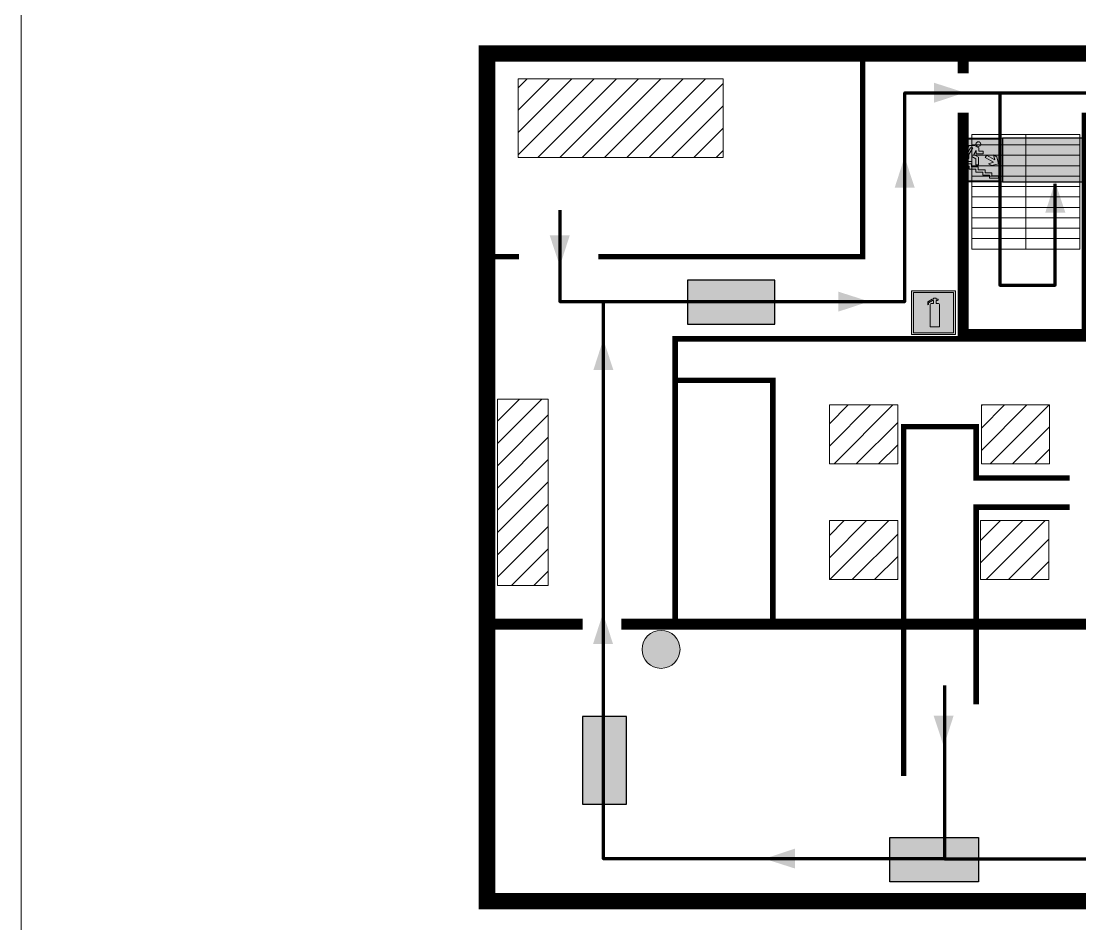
# Model space of a CAD drawing. Header units: millimetres. Extents: x 13810 to 67229, y 12374 to 21950.
# Drawn here: x 17301.6 to 17514.6, y 14667.3 to 14848.9 of the extents above; entities that cross this region are included whole.
import ezdxf

# ---------------------------------------------------------------- set-up
doc = ezdxf.new("R2010")
doc.units = ezdxf.units.MM
doc.layers.add('План_Штампы', color=7, linetype='Continuous')
pattern_1 = [(45, (-3413.9702, 12344.196), (-2.24506403, 2.24506403), [])]

# ---------------------------------------------------------------- blocks, each defined once
blk = doc.blocks.new('A$C7B4425F7')
at = {"true_color": 0xffffff}
blk.add_hatch(color=7, dxfattribs=at).paths.add_polyline_path([(0, 0), (-16, 0), (-16, -8), (0, -8)])
h = blk.add_hatch(color=126)
h.paths.add_polyline_path([(-0.2, -0.2), (-15.8, -0.2), (-15.8, -7.8), (-0.2, -7.8)])
h.paths.add_polyline_path([(-11.76, -2.03), (-11.76, -3.66), (-11.17, -3.66, -0.568275), (-11.17, -6.18), (-12.58, -6.18), (-12.58, -2.03)], flags=16)
h.paths.add_polyline_path([(-13.33, -4.12, -0.495768), (-13.59, -6.18), (-15.03, -6.18), (-15.03, -2.03), (-13.59, -2.03, -0.487973)], flags=16)
h.paths.add_polyline_path([(-10.25, -2.03), (-9.48, -2.03), (-9.48, -6.18), (-10.25, -6.18)], flags=16)
h.paths.add_polyline_path([(-13.84, -3.69), (-14.24, -3.69), (-14.24, -3.03), (-13.9, -3.03, -0.692621)], flags=0)
h.paths.add_polyline_path([(-9.15, -2.03), (-8.4, -2.03), (-8.04, -3.07), (-7.68, -2.03), (-6.93, -2.03), (-7.64, -4.1), (-6.93, -6.18), (-7.68, -6.18), (-8.04, -5.14), (-8.4, -6.18), (-9.15, -6.18), (-8.44, -4.1)], flags=16)
h.paths.add_polyline_path([(-11.76, -4.46), (-11.42, -4.46, -0.692621), (-11.36, -5.12), (-11.76, -5.12)], flags=0)
h.paths.add_polyline_path([(-13.9, -5.2), (-14.24, -5.2), (-14.24, -4.55), (-13.84, -4.55, -0.708038)], flags=0)
edge = h.paths.add_edge_path(flags=16)
edge.add_ellipse((-5.51, -4.08), major_axis=(0, 2.05), ratio=0.586184, start_angle=0, end_angle=360)
edge = h.paths.add_edge_path(flags=0)
edge.add_ellipse((-5.51, -4.08), major_axis=(0, 1.14), ratio=0.454828, start_angle=0, end_angle=360)
h.paths.add_polyline_path([(-4.13, -4.96, 0.377264), (-3.48, -4.52, 0.0555), (-3.16, -2.03), (-1.66, -2.03), (-1.66, -4.96), (-0.96, -4.96), (-0.96, -7.01), (-1.75, -7.01), (-1.75, -6.18), (-3.3, -6.18), (-3.3, -7.02), (-4.13, -7.02)], flags=16)
h.paths.add_polyline_path([(-2.73, -2.91), (-2.28, -2.91), (-2.28, -4.96), (-3.05, -4.96, 0.079136)], flags=0)
at = {"color": 126}
blk.add_lwpolyline([(-16, -8), (0, -8), (0, 0), (-16, 0)], close=True, dxfattribs=at)
blk = doc.blocks.new('A$C32E8229D')
at = {"true_color": 0xffffff}
blk.add_hatch(color=7, dxfattribs=at).paths.add_polyline_path([(0, 0), (0, -8), (16, -8), (16, 0)])
h = blk.add_hatch(color=126)
h.paths.add_polyline_path([(0.2, -0.2), (15.8, -0.2), (15.8, -7.8), (0.2, -7.8)])
h.paths.add_polyline_path([(13.49, -2.05), (12.08, -2.05), (11.37, -2.63, 0.162397), (11.29, -2.84), (11.29, -3.63), (10.35, -3.63), (10.35, -4.05), (11.68, -4.05), (11.68, -3.48), (12.26, -4.28), (11.29, -5.1), (11.29, -6.78), (11.85, -6.78), (11.85, -5.44), (12.8, -4.64), (12.8, -5.94), (14.46, -5.94), (14.46, -5.39), (13.45, -5.39), (13.45, -3.97), (12.46, -2.59), (13.15, -2.59), (13.69, -3.34), (14.18, -3)], flags=16)
h.paths.add_polyline_path([(10.74, -1.82, 1), (11.8, -1.82, 1)], flags=16)
h.paths.add_polyline_path([(9.39, -3.59), (5.99, -3.59), (6.56, -3.03), (5.91, -3.03), (5.1, -3.83), (5.91, -4.64), (6.56, -4.64), (5.99, -4.09), (9.39, -4.09)], flags=16)
h.paths.add_polyline_path([(4.29, -1.08), (1.72, -1.08), (1.72, -6.6), (4.29, -6.6)], flags=16)
at = {"color": 126}
blk.add_lwpolyline([(16, -8), (0, -8), (0, 0), (16, 0)], close=True, dxfattribs=at)
blk = doc.blocks.new('вниз')
at = {"lineweight": 0, "true_color": 0xffffff}
h = blk.add_hatch(color=7, dxfattribs=at)
h.dxf.hatch_style = 1
h.paths.add_polyline_path([(40994.51, -4472.22), (40986.51, -4472.22), (40986.51, -4480.22), (40994.51, -4480.22)])
h.paths.add_polyline_path([(40994.31, -4472.42), (40994.31, -4480.01), (40986.71, -4480.01), (40986.71, -4472.42)], flags=16)
h.paths.add_polyline_path([(40988.43, -4473.53), (40989.43, -4473.53), (40990.19, -4473.96), (40990.19, -4474.6), (40991, -4474.6), (40991, -4475.06), (40989.73, -4475.06), (40989.73, -4474.46), (40989.3, -4475.18), (40990.17, -4475.7), (40990.17, -4477.11), (40989.63, -4477.11), (40989.63, -4476.01), (40988.94, -4475.59), (40988.94, -4476.46), (40988.94, -4476.46), (40987.47, -4476.46), (40987.26, -4476.46), (40987.26, -4475.92), (40988.4, -4475.92), (40988.4, -4475.2), (40989.1, -4473.99), (40988.66, -4473.99), (40988.24, -4474.7), (40987.86, -4474.47), (40988.41, -4473.56)], flags=0)
h.paths.add_polyline_path([(40990.55, -4473.29, -1), (40989.69, -4473.29, -1)], flags=0)
h.paths.add_polyline_path([(40988.85, -4476.89), (40988.85, -4477.43), (40990.1, -4477.43), (40990.1, -4477.99), (40991.34, -4477.99), (40991.34, -4478.54), (40992.59, -4478.54), (40992.59, -4479.09), (40993.83, -4479.09), (40993.83, -4479.52), (40992.17, -4479.52), (40992.17, -4478.97), (40990.91, -4478.97), (40990.91, -4478.41), (40989.68, -4478.41), (40989.68, -4477.86), (40988.43, -4477.86), (40988.43, -4477.31), (40987.6, -4477.31), (40987.18, -4477.31), (40987.18, -4476.89)], flags=0)
h.paths.add_polyline_path([(40991.61, -4475.33), (40993.12, -4476.2), (40992.9, -4475.27), (40993.48, -4475.6), (40993.83, -4476.88), (40992.56, -4477.22), (40991.97, -4476.88), (40992.9, -4476.61), (40991.38, -4475.74), (40991.58, -4475.39)], flags=0)
h.paths.add_polyline_path([(40990.19, -4473.96), (40989.43, -4473.53), (40988.43, -4473.53), (40988.41, -4473.56), (40987.86, -4474.47), (40988.24, -4474.7), (40988.66, -4473.99), (40989.1, -4473.99), (40988.4, -4475.2), (40988.4, -4475.92), (40987.26, -4475.92), (40987.26, -4476.46), (40987.47, -4476.46), (40988.94, -4476.46), (40988.94, -4476.27), (40988.94, -4475.59), (40989.63, -4476.01), (40989.63, -4477.11), (40990.17, -4477.11), (40990.17, -4475.7), (40989.3, -4475.18), (40989.73, -4474.46), (40989.73, -4475.06), (40991, -4475.06), (40991, -4474.6), (40990.19, -4474.6)], flags=0)
h.paths.add_polyline_path([(40990.55, -4473.29, 1), (40989.69, -4473.29, 1)], flags=0)
h.paths.add_polyline_path([(40991.61, -4475.33), (40991.58, -4475.39), (40991.38, -4475.74), (40992.9, -4476.61), (40991.97, -4476.88), (40992.56, -4477.22), (40993.83, -4476.88), (40993.48, -4475.6), (40992.9, -4475.27), (40993.12, -4476.2)], flags=0)
h.paths.add_polyline_path([(40990.1, -4477.43), (40988.85, -4477.43), (40988.85, -4476.89), (40987.18, -4476.89), (40987.18, -4477.31), (40987.6, -4477.31), (40988.43, -4477.31), (40988.43, -4477.86), (40989.68, -4477.86), (40989.68, -4478.41), (40990.91, -4478.41), (40990.91, -4478.97), (40992.17, -4478.97), (40992.17, -4479.52), (40993.83, -4479.52), (40993.83, -4479.09), (40992.59, -4479.09), (40992.59, -4478.54), (40991.34, -4478.54), (40991.34, -4477.99), (40990.1, -4477.99)], flags=0)
at = {"lineweight": 0}
h = blk.add_hatch(color=126, dxfattribs=at)
h.dxf.hatch_style = 1
h.paths.add_polyline_path([(40994.31, -4472.42), (40986.71, -4472.42), (40986.71, -4480.01), (40994.31, -4480.01)])
h.paths.add_polyline_path([(40988.43, -4473.53), (40989.43, -4473.53), (40990.19, -4473.96), (40990.19, -4474.6), (40991, -4474.6), (40991, -4475.06), (40989.73, -4475.06), (40989.73, -4474.46), (40989.3, -4475.18), (40990.17, -4475.7), (40990.17, -4477.11), (40989.63, -4477.11), (40989.63, -4476.01), (40988.94, -4475.59), (40988.94, -4476.46), (40988.94, -4476.46), (40987.47, -4476.46), (40987.26, -4476.46), (40987.26, -4475.92), (40988.4, -4475.92), (40988.4, -4475.2), (40989.1, -4473.99), (40988.66, -4473.99), (40988.24, -4474.7), (40987.86, -4474.47), (40988.41, -4473.56)], flags=16)
h.paths.add_polyline_path([(40990.55, -4473.29, -1), (40989.69, -4473.29, -1)], flags=16)
h.paths.add_polyline_path([(40988.85, -4476.89), (40988.85, -4477.43), (40990.1, -4477.43), (40990.1, -4477.99), (40991.34, -4477.99), (40991.34, -4478.54), (40992.59, -4478.54), (40992.59, -4479.09), (40993.83, -4479.09), (40993.83, -4479.52), (40992.17, -4479.52), (40992.17, -4478.97), (40990.91, -4478.97), (40990.91, -4478.41), (40989.68, -4478.41), (40989.68, -4477.86), (40988.43, -4477.86), (40988.43, -4477.31), (40987.6, -4477.31), (40987.18, -4477.31), (40987.18, -4476.89)], flags=16)
h.paths.add_polyline_path([(40991.61, -4475.33), (40993.12, -4476.2), (40992.9, -4475.27), (40993.48, -4475.6), (40993.83, -4476.88), (40992.56, -4477.22), (40991.97, -4476.88), (40992.9, -4476.61), (40991.38, -4475.74), (40991.58, -4475.39)], flags=16)
at = {"lineweight": 0, "true_color": 0xffffff}
h = blk.add_hatch(color=7, dxfattribs=at)
h.dxf.hatch_style = 1
h.paths.add_polyline_path([(40989.73, -4474.46), (40989.73, -4475.06), (40991, -4475.06), (40991, -4474.6), (40990.19, -4474.6), (40990.19, -4473.96), (40989.43, -4473.53), (40988.43, -4473.53), (40988.41, -4473.56), (40987.86, -4474.47), (40988.24, -4474.7), (40988.66, -4473.99), (40989.1, -4473.99), (40988.4, -4475.2), (40988.4, -4475.92), (40987.26, -4475.92), (40987.26, -4476.46), (40987.47, -4476.46), (40988.94, -4476.46), (40988.94, -4475.59), (40989.63, -4476.01), (40989.63, -4477.11), (40990.17, -4477.11), (40990.17, -4475.7), (40989.3, -4475.18)])
h.paths.add_polyline_path([(40989.69, -4473.29, 1), (40990.55, -4473.29, 1)])
h.paths.add_polyline_path([(40991.61, -4475.33), (40991.58, -4475.39), (40991.38, -4475.74), (40992.9, -4476.61), (40991.97, -4476.88), (40992.56, -4477.22), (40993.83, -4476.88), (40993.48, -4475.6), (40992.9, -4475.27), (40993.12, -4476.2)])
h.paths.add_polyline_path([(40990.1, -4477.43), (40988.85, -4477.43), (40988.85, -4476.89), (40987.18, -4476.89), (40987.18, -4477.31), (40987.6, -4477.31), (40988.43, -4477.31), (40988.43, -4477.86), (40989.68, -4477.86), (40989.68, -4478.41), (40990.91, -4478.41), (40990.91, -4478.97), (40992.17, -4478.97), (40992.17, -4479.52), (40993.83, -4479.52), (40993.83, -4479.09), (40992.59, -4479.09), (40992.59, -4478.54), (40991.34, -4478.54), (40991.34, -4477.99), (40990.1, -4477.99)])
at = {"color": 126, "lineweight": 0}
for points in [[(40986.51, -4472.22), (40994.51, -4472.22), (40994.51, -4480.22), (40986.51, -4480.22)], [(40986.71, -4472.42), (40994.31, -4472.42), (40994.31, -4480.01), (40986.71, -4480.01)]]:
    blk.add_lwpolyline(points, close=True, dxfattribs=at)
for points in [[(40987.47, -4476.46), (40987.26, -4476.46), (40987.26, -4475.92), (40988.4, -4475.92), (40988.4, -4475.2), (40989.1, -4473.99), (40988.66, -4473.99), (40988.24, -4474.7), (40987.86, -4474.47), (40988.41, -4473.56), (40988.43, -4473.53), (40989.43, -4473.53), (40990.19, -4473.96), (40990.19, -4474.6), (40991, -4474.6), (40991, -4475.06), (40989.73, -4475.06), (40989.73, -4474.46), (40989.3, -4475.18), (40990.17, -4475.7), (40990.17, -4477.11), (40989.63, -4477.11), (40989.63, -4476.01), (40988.94, -4475.59), (40988.94, -4476.46)], [(40987.47, -4476.46), (40988.94, -4476.46), (40988.94, -4476.27)], [(40991.58, -4475.39), (40991.38, -4475.74), (40992.9, -4476.61), (40991.97, -4476.88), (40992.56, -4477.22), (40993.83, -4476.88), (40993.48, -4475.6), (40992.9, -4475.27), (40993.12, -4476.2), (40991.61, -4475.33), (40991.58, -4475.39)], [(40987.6, -4477.31), (40987.18, -4477.31), (40987.18, -4476.89), (40988.85, -4476.89), (40988.85, -4477.43), (40990.1, -4477.43), (40990.1, -4477.99), (40991.34, -4477.99), (40991.34, -4478.54), (40992.59, -4478.54), (40992.59, -4479.09), (40993.83, -4479.09), (40993.83, -4479.52), (40992.17, -4479.52), (40992.17, -4478.97), (40990.91, -4478.97), (40990.91, -4478.41), (40989.68, -4478.41), (40989.68, -4477.86), (40988.43, -4477.86), (40988.43, -4477.31), (40987.6, -4477.31)]]:
    blk.add_lwpolyline(points, dxfattribs=at)
blk.add_circle((40990.12, -4473.29), 0.432, dxfattribs=at)
blk = doc.blocks.new('A$C3AD82952')
at = {"true_color": 0xf5f5ff}
h = blk.add_hatch(color=7, dxfattribs=at)
h.dxf.hatch_style = 1
h.paths.add_polyline_path([(8.21, 8.73, 0.414214), (7.89, 9.05), (7.22, 9.05), (7.22, 9.92), (7.59, 9.92, 1), (7.57, 10.36), (7.22, 10.36), (7.22, 10.6), (6.43, 10.6), (6.43, 10.36), (6.01, 10.36), (4.74, 9.59), (4.74, 8.69), (4.98, 8.73), (4.98, 9.26), (6.12, 9.91), (6.43, 9.91), (6.43, 9.05), (5.76, 9.05, 0.414214), (5.44, 8.73), (5.44, 2.2), (8.21, 2.2)], flags=0)
h.paths.add_polyline_path([(12.8, 12.8), (0, 12.8), (0, 0), (12.8, 0)])
h.paths.add_polyline_path([(0.51, 12.29), (12.29, 12.29), (12.29, 0.51), (0.51, 0.51)], flags=16)
h.paths.add_polyline_path([(4.74, 9.59), (6.01, 10.36), (6.43, 10.36), (6.43, 10.6), (7.22, 10.6), (7.22, 10.36), (7.59, 10.36, -0.94586), (7.59, 9.92), (7.22, 9.92), (7.22, 9.05), (7.89, 9.05, -0.414214), (8.21, 8.73), (8.21, 2.2), (5.44, 2.2), (5.44, 8.73, -0.414214), (5.76, 9.05), (6.43, 9.05), (6.43, 9.91), (6.12, 9.91), (4.98, 9.26), (4.98, 8.73), (4.74, 8.69)], flags=0)
h = blk.add_hatch(color=242)
h.dxf.hatch_style = 1
h.paths.add_polyline_path([(12.29, 12.29), (0.51, 12.29), (0.51, 0.51), (12.29, 0.51)])
h.paths.add_polyline_path([(4.74, 8.69), (4.74, 9.59), (6.01, 10.36), (6.43, 10.36), (6.43, 10.6), (7.22, 10.6), (7.22, 10.36), (7.59, 10.36, -0.94586), (7.59, 9.92), (7.22, 9.92), (7.22, 9.05), (7.89, 9.05, -0.414214), (8.21, 8.73), (8.21, 2.2), (5.44, 2.2), (5.44, 8.73, -0.414214), (5.76, 9.05), (6.43, 9.05), (6.43, 9.91), (6.12, 9.91), (4.98, 9.26), (4.98, 8.73)], flags=16)
h = blk.add_hatch(color=7, dxfattribs=at)
h.dxf.hatch_style = 1
h.paths.add_polyline_path([(8.21, 8.73, 0.414214), (7.89, 9.05), (7.22, 9.05), (7.22, 9.92), (7.59, 9.92, 1), (7.57, 10.36), (7.22, 10.36), (7.22, 10.6), (6.43, 10.6), (6.43, 10.36), (6.01, 10.36), (4.74, 9.59), (4.74, 8.69), (4.98, 8.73), (4.98, 9.26), (6.12, 9.91), (6.43, 9.91), (6.43, 9.05), (5.76, 9.05, 0.414214), (5.44, 8.73), (5.44, 2.2), (8.21, 2.2)])
at = {"color": 242, "lineweight": 5}
for p, q in [((0, 0), (0, 12.8)), ((0, 12.8), (12.8, 12.8)), ((12.8, 0), (12.8, 12.8)), ((6.01, 10.36), (4.74, 9.59)), ((4.74, 9.59), (4.74, 8.69)), ((4.98, 9.26), (6.12, 9.91)), ((6.01, 10.36), (6.43, 10.36)), ((6.12, 9.91), (6.43, 9.91)), ((7.22, 10.6), (6.43, 10.6)), ((6.43, 10.6), (6.43, 10.36)), ((6.43, 9.91), (6.43, 9.05)), ((7.22, 10.36), (7.22, 10.6)), ((7.59, 10.36), (7.22, 10.36)), ((7.22, 9.05), (7.22, 9.92)), ((7.59, 9.92), (7.22, 9.92)), ((4.74, 8.69), (4.98, 8.73)), ((4.98, 8.73), (4.98, 9.26)), ((5.44, 2.2), (5.44, 8.73)), ((5.76, 9.05), (6.43, 9.05)), ((7.89, 9.05), (7.22, 9.05)), ((8.21, 2.2), (8.21, 8.73)), ((0, 0), (12.8, 0)), ((5.44, 2.2), (8.21, 2.2))]:
    blk.add_line(p, q, dxfattribs=at)
blk.add_lwpolyline([(0.51, 12.29), (12.29, 12.29), (12.29, 0.51), (0.51, 0.51)], close=True, dxfattribs=at)
for centre, radius, start, end in [((7.58, 10.14), 0.223, 273.1875, 86.8125), ((5.76, 8.73), 0.32, 90, 180), ((7.89, 8.73), 0.32, 0, 90)]:
    blk.add_arc(centre, radius, start, end, dxfattribs=at)
blk = doc.blocks.new('A$C7B8C2D5B')
at = {"lineweight": 0}
h = blk.add_hatch(color=5, dxfattribs=at)
h.dxf.hatch_style = 1
h.paths.add_polyline_path([(1.397, -3.024, 1), (-2.112, -3.024, 1)])
at = {"color": 5, "lineweight": 0}
blk.add_circle((-0.358, -3.024), 1.755, dxfattribs=at)

msp = doc.modelspace()

# ---------------------------------------------------------------- hatches: boundary and pattern name
at = {"lineweight": 0}
h = msp.add_hatch(dxfattribs=at)
h.set_pattern_fill('ANSI31', color=256)
h.set_pattern_definition(pattern_1)
h.paths.add_polyline_path([(17401.55, 14837.32), (17401.55, 14821.49), (17442.85, 14821.49), (17442.85, 14837.32)])
h = msp.add_hatch(dxfattribs=at)
h.set_pattern_fill('ANSI31', color=256)
h.set_pattern_definition(pattern_1)
h.paths.add_polyline_path([(17397.4, 14735.38), (17407.6, 14735.38), (17407.6, 14772.91), (17397.4, 14772.91)])
h.paths.add_polyline_path([(17464.2, 14759.88), (17477.93, 14759.88), (17477.93, 14771.72), (17464.2, 14771.72)])
h.paths.add_polyline_path([(17464.2, 14736.62), (17477.93, 14736.62), (17477.93, 14748.46), (17464.2, 14748.46)])
h.paths.add_polyline_path([(17494.6, 14736.62), (17508.33, 14736.62), (17508.33, 14748.46), (17494.6, 14748.46)])
h.paths.add_polyline_path([(17494.77, 14771.72), (17494.77, 14759.88), (17508.49, 14759.88), (17508.49, 14771.72)])

# ---------------------------------------------------------------- linework, layer by layer
at = {"color": 126, "lineweight": 0, "true_color": 0x008754}
msp.add_lwpolyline([(17301.58, 14940.12), (17901.58, 14940.12), (17901.58, 14545.12), (17301.58, 14545.12)], close=True, dxfattribs=at)
at = {"lineweight": 0}
for points, const_width in [([(17499.65, 14842.41), (17395.3, 14842.41), (17395.3, 14671.88), (17828.43, 14671.88), (17828.43, 14842.41), (17499.65, 14842.41)], 3.3), ([(17470.9, 14842.41), (17470.9, 14801.54), (17417.7, 14801.54)], 1.1), ([(17491.1, 14842.41), (17491.1, 14838.44)], 2.2), ([(17491.1, 14830.56), (17491.1, 14785.89), (17516.02, 14785.89), (17516.02, 14830.56)], 2.2), ([(17395.3, 14801.54), (17401.72, 14801.54)], 1.1), ([(17433.15, 14727.63), (17433.15, 14782.94), (17433.15, 14776.67), (17452.8, 14776.67), (17452.8, 14727.63)], 1.1), ([(17479.13, 14697.11), (17479.13, 14767.36), (17493.71, 14767.36), (17493.71, 14757.03), (17512.55, 14757.03)], 1.1), ([(17512.55, 14751.16), (17493.71, 14751.16), (17493.71, 14711.48)], 1.1), ([(17395.3, 14727.63), (17414.53, 14727.63)], 2.2), ([(17422.33, 14727.63), (17590.66, 14727.63)], 2.2)]:
    msp.add_lwpolyline(points, dxfattribs=dict(at, const_width=const_width))
for points in [[(17401.55, 14837.32), (17442.85, 14837.32), (17442.85, 14821.49), (17401.55, 14821.49)], [(17492.87, 14824.04), (17503.72, 14824.04), (17503.72, 14826.14), (17492.87, 14826.14)], [(17503.72, 14824.04), (17514.56, 14824.04), (17514.56, 14826.14), (17503.72, 14826.14)], [(17492.87, 14821.95), (17503.72, 14821.95), (17503.72, 14824.04), (17492.87, 14824.04)], [(17503.72, 14821.95), (17514.56, 14821.95), (17514.56, 14824.04), (17503.72, 14824.04)], [(17492.87, 14819.85), (17503.72, 14819.85), (17503.72, 14821.95), (17492.87, 14821.95)], [(17503.72, 14819.85), (17514.56, 14819.85), (17514.56, 14821.95), (17503.72, 14821.95)], [(17492.87, 14817.76), (17503.72, 14817.76), (17503.72, 14819.85), (17492.87, 14819.85)], [(17503.72, 14817.76), (17514.56, 14817.76), (17514.56, 14819.85), (17503.72, 14819.85)], [(17492.87, 14815.66), (17503.72, 14815.66), (17503.72, 14817.76), (17492.87, 14817.76)], [(17503.72, 14815.66), (17514.56, 14815.66), (17514.56, 14817.76), (17503.72, 14817.76)], [(17492.87, 14813.57), (17503.72, 14813.57), (17503.72, 14815.66), (17492.87, 14815.66)], [(17503.72, 14813.57), (17514.56, 14813.57), (17514.56, 14815.66), (17503.72, 14815.66)], [(17492.87, 14811.47), (17503.72, 14811.47), (17503.72, 14813.57), (17492.87, 14813.57)], [(17503.72, 14811.47), (17514.56, 14811.47), (17514.56, 14813.57), (17503.72, 14813.57)], [(17492.87, 14809.38), (17503.72, 14809.38), (17503.72, 14811.47), (17492.87, 14811.47)], [(17503.72, 14809.38), (17514.56, 14809.38), (17514.56, 14811.47), (17503.72, 14811.47)], [(17492.87, 14807.28), (17503.72, 14807.28), (17503.72, 14809.38), (17492.87, 14809.38)], [(17503.72, 14807.28), (17514.56, 14807.28), (17514.56, 14809.38), (17503.72, 14809.38)], [(17492.87, 14805.19), (17503.72, 14805.19), (17503.72, 14807.28), (17492.87, 14807.28)], [(17503.72, 14805.19), (17514.56, 14805.19), (17514.56, 14807.28), (17503.72, 14807.28)], [(17492.87, 14803.09), (17503.72, 14803.09), (17503.72, 14805.19), (17492.87, 14805.19)], [(17503.72, 14803.09), (17514.56, 14803.09), (17514.56, 14805.19), (17503.72, 14805.19)], [(17407.6, 14772.91), (17397.4, 14772.91), (17397.4, 14735.38), (17407.6, 14735.38)], [(17464.2, 14771.72), (17477.93, 14771.72), (17477.93, 14759.88), (17464.2, 14759.88)], [(17494.77, 14771.72), (17508.49, 14771.72), (17508.49, 14759.88), (17494.77, 14759.88)], [(17464.2, 14748.46), (17477.93, 14748.46), (17477.93, 14736.62), (17464.2, 14736.62)], [(17494.6, 14748.46), (17508.33, 14748.46), (17508.33, 14736.62), (17494.6, 14736.62)]]:
    msp.add_lwpolyline(points, close=True, dxfattribs=at)
at = {"color": 126, "lineweight": 100, "true_color": 0x008754}
for points in [[(17409.94, 14810.91), (17409.94, 14792.55), (17479.4, 14792.55), (17479.4, 14834.54), (17498.46, 14834.54), (17498.46, 14811.97)], [(17498.46, 14834.54), (17528.82, 14834.54), (17528.82, 14791), (17536.45, 14780.49), (17536.45, 14755.21), (17554.76, 14735.02), (17725.77, 14735.02), (17725.77, 14777.25), (17760.51, 14777.25)], [(17498.46, 14811.97), (17498.46, 14795.82), (17509.62, 14795.82), (17509.62, 14816.2)], [(17487.32, 14680.41), (17418.71, 14680.41), (17418.71, 14792.55)], [(17487.32, 14715.28), (17487.32, 14680.41), (17602.75, 14680.41), (17602.75, 14723.2), (17537.48, 14723.2)]]:
    msp.add_lwpolyline(points, dxfattribs=at)
at = {"lineweight": 100, "const_width": 1.1}
msp.add_lwpolyline([(17433.15, 14782.94), (17433.15, 14785.04), (17529.04, 14785.04), (17529.04, 14728.83)], dxfattribs=at)
at = {"layer": 'План_Штампы', "color": 126, "true_color": 0x008754}
for points in [[(17485.23, 14832.52), (17485.24, 14836.55), (17491.42, 14834.56)], [(17481.36, 14815.43), (17477.33, 14815.44), (17479.32, 14821.62)], [(17511.66, 14810.43), (17507.63, 14810.44), (17509.62, 14816.62)], [(17407.92, 14805.84), (17411.95, 14805.84), (17409.96, 14799.65)], [(17465.99, 14790.5), (17466, 14794.52), (17472.18, 14792.54)], [(17420.74, 14778.74), (17416.71, 14778.75), (17418.7, 14784.93)], [(17420.67, 14723.64), (17416.64, 14723.64), (17418.63, 14729.82)], [(17485.16, 14709.24), (17489.19, 14709.23), (17487.2, 14703.05)], [(17457.3, 14682.48), (17457.3, 14678.46), (17451.11, 14680.44)]]:
    msp.add_solid(points, dxfattribs=at)

# ---------------------------------------------------------------- block references
at = {"color": 126, "true_color": 0x008754, "xscale": 1.1, "yscale": 1.1, "zscale": 1.1}
msp.add_blockref('вниз', (-27594.97, 19744.83), dxfattribs=at)
for name, p, xscale, yscale, zscale in [('A$C32E8229D', (17453.21, 14796.8), -1.1, 1.1, 1.1), ('A$C3AD82952', (17480.73, 14785.91), 0.6875, 0.6875, 0.6875), ('A$C7B8C2D5B', (17431.1, 14729.15), 2.177419353276491, 2.177419353276491, 2.177419353276491)]:
    msp.add_blockref(name, p, dxfattribs=dict(xscale=xscale, yscale=yscale, zscale=zscale))
at = {"xscale": -1.1, "yscale": 1.1, "zscale": 1.1, "rotation": 90}
msp.add_blockref('A$C32E8229D', (17414.55, 14709.04), dxfattribs=at)
at = {"layer": 'План_Штампы', "xscale": 1.1, "yscale": 1.1, "zscale": 1.1}
msp.add_blockref('A$C7B4425F7', (17516.63, 14825.39), dxfattribs=at)
at = {"layer": 'План_Штампы', "color": 126, "true_color": 0x008754, "xscale": 1.113761976465601, "yscale": 1.113761976465601, "zscale": 1.113761976465601, "rotation": 359.9978653237144}
msp.add_blockref('A$C32E8229D', (17476.36, 14684.68), dxfattribs=at)

doc.saveas('drawing.dxf')
